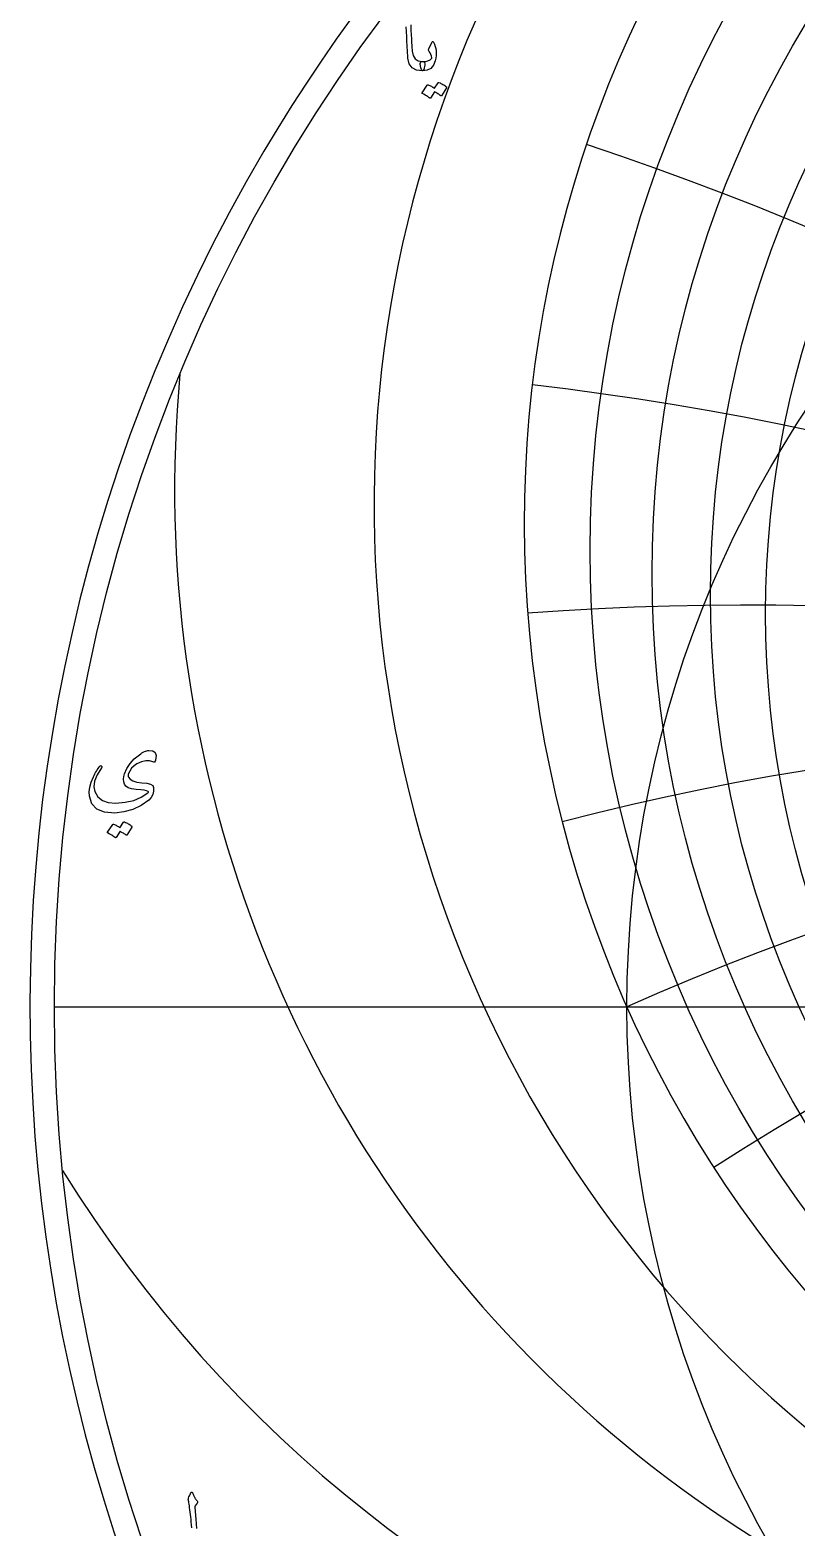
# Model space of a CAD drawing. Header units: millimetres. Extents: x -80 to 80, y -80 to 82.
# Drawn here: x -80.4 to -43.8, y -24.9 to 46.7 of the extents above; entities that cross this region are included whole.
import ezdxf

# ---------------------------------------------------------------- set-up
doc = ezdxf.new("R2010")
doc.units = ezdxf.units.MM
for name, color, linetype in [('CUT_OUTER', 1, 'Continuous'), ('ENGRAVE', 7, 'Continuous'), ('ENGRAVE_FINE', 8, 'Continuous'), ('TEXT', 5, 'Continuous')]:
    doc.layers.add(name, color=color, linetype=linetype)

msp = doc.modelspace()

# ---------------------------------------------------------------- linework, layer by layer
at = {"layer": 'CUT_OUTER'}
for centre, radius, start, end in [((-0.0002, -0.0002), 80.3699, 149.413866, 87.803582), ((-0.0008, 0.0008), 80.3689, 92.195702, 149.41427)]:
    msp.add_arc(centre, radius, start, end, dxfattribs=at)
at = {"layer": 'ENGRAVE'}
msp.add_lwpolyline([(-79.2, 0), (79.2, 0)], dxfattribs=at)
for radius in [79.2, 51.8435]:
    msp.add_circle((0, 0), radius, dxfattribs=at)
for centre, radius, start, end in [((0, 23.0822), 56.7498, 105.921623, 74.078377), ((-6.4344, 24.0136), 57.4961, 139.754846, 270.861531), ((-14.2744, 24.724), 59.1843, 174.656822, 279.54217), ((0, -116.4424), 127.462, 66, 114), ((0, -116.4424), 127.462, 66, 114), ((-25.249, 25.249), 62.9506, 211.691871, 290.355882)]:
    msp.add_arc(centre, radius, start, end, dxfattribs=at)
at = {"layer": 'ENGRAVE_FINE'}
for centre, radius in [((0, 21.8315), 53.6012), ((0, 20.7123), 50.6441), ((0, 19.7075), 47.8562), ((0, 18.8029), 45.2185)]:
    msp.add_circle(centre, radius, dxfattribs=at)
for centre, radius, start, end in [((-151.9033, -116.4424), 198.2957, 26.597292, 58.53821), ((-151.9033, -116.4424), 198.2957, 26.597292, 58.53821), ((-106.9533, -116.4424), 166.3899, 33.695116, 71.360537), ((-106.9533, -116.4424), 166.3899, 33.695116, 71.360537), ((-73.5902, -116.4424), 147.1805, 41.105625, 83.276844), ((-73.5902, -116.4424), 147.1805, 41.105625, 83.276844), ((-46.3924, -116.4424), 135.6423, 48.904494, 94.311228), ((-46.3924, -116.4424), 135.6423, 48.904494, 94.311228), ((-22.475, -116.4424), 129.4283, 57.173494, 104.525), ((-22.475, -116.4424), 129.4283, 57.173494, 104.525), ((22.475, -116.4424), 129.4283, 75.475, 122.826506), ((22.475, -116.4424), 129.4283, 75.475, 122.826506)]:
    msp.add_arc(centre, radius, start, end, dxfattribs=at)
at = {"layer": 'TEXT'}
for points in [[(-62.1756, 46.9276), (-62.1636, 46.6806), (-62.1525, 46.4592), (-62.1424, 46.2634), (-62.1332, 46.0932), (-62.1252, 45.9486), (-62.1188, 45.8297), (-62.114, 45.7363), (-62.1107, 45.6686), (-62.0663, 45.4656), (-61.9683, 45.3163), (-61.8165, 45.2208), (-61.6111, 45.1789), (-61.5539, 45.1639), (-61.5174, 45.129), (-61.5015, 45.074), (-61.5061, 44.9991), (-61.5296, 44.881), (-61.5549, 44.7967), (-61.582, 44.7461), (-61.6111, 44.7293), (-61.9002, 44.7674), (-62.1132, 44.8817), (-62.2499, 45.0721), (-62.3105, 45.3388), (-62.32, 45.4664), (-62.3286, 45.5942), (-62.3363, 45.7224), (-62.343, 45.8509), (-62.3491, 45.9797), (-62.3549, 46.1088), (-62.3603, 46.2383), (-62.3655, 46.368), (-62.3748, 46.6155), (-62.388, 46.8383)], [(-72.6326, -24.8967), (-72.646, -24.7613), (-72.6601, -24.6306), (-72.6748, -24.5046), (-72.6894, -24.383), (-72.7035, -24.2654), (-72.7169, -24.1519), (-72.7297, -24.0425), (-72.7417, -23.9412), (-72.7528, -23.852), (-72.763, -23.775), (-72.7722, -23.7103), (-72.7805, -23.6573), (-72.7878, -23.616), (-72.7942, -23.5861), (-72.7997, -23.5679), (-72.8031, -23.5473), (-72.8034, -23.5254), (-72.8006, -23.5023), (-72.7947, -23.4779), (-72.7947, -23.4779), (-72.7709, -23.4236), (-72.7497, -23.3755), (-72.731, -23.3337), (-72.7147, -23.2981), (-72.7013, -23.269), (-72.691, -23.2469), (-72.6838, -23.2316), (-72.6798, -23.2231), (-72.6713, -23.2122), (-72.661, -23.2044), (-72.6488, -23.1997), (-72.6348, -23.1981), (-72.6232, -23.2), (-72.6136, -23.2056), (-72.6057, -23.215), (-72.5998, -23.2281), (-72.5736, -23.2918), (-72.5499, -23.348), (-72.5286, -23.3967), (-72.5099, -23.438), (-72.4991, -23.4561), (-72.4868, -23.4754), (-72.4729, -23.496), (-72.4574, -23.5179), (-72.4401, -23.541), (-72.4206, -23.5654), (-72.3989, -23.591), (-72.375, -23.6178), (-72.36, -23.645), (-72.355, -23.6715), (-72.36, -23.6974), (-72.375, -23.7227), (-72.4699, -23.8476), (-72.4827, -23.8679), (-72.4911, -23.8889), (-72.4952, -23.9104), (-72.4949, -23.9326), (-72.4462, -24.4825), (-72.415, -24.9281)]]:
    msp.add_lwpolyline(points, dxfattribs=at)
for points in [[(-61.3113, 45.7835), (-61.1714, 46.0932), (-61.1508, 46.1273), (-61.1289, 46.1394), (-61.1058, 46.1298), (-61.0815, 46.0982), (-61.0365, 46.0038), (-61.0015, 45.9052), (-60.9766, 45.8027), (-60.9616, 45.696), (-60.9569, 45.5847), (-60.9628, 45.4681), (-60.9794, 45.3461), (-61.0065, 45.2189), (-61.0893, 45.0047), (-61.2176, 44.8517), (-61.3915, 44.7599), (-61.6111, 44.7293), (-61.6364, 44.7452), (-61.6623, 44.793), (-61.6888, 44.8726), (-61.716, 44.9841), (-61.7238, 45.0437), (-61.7222, 45.0927), (-61.7113, 45.1312), (-61.691, 45.1589), (-61.6748, 45.1696), (-61.656, 45.1764), (-61.6348, 45.1796), (-61.6111, 45.1789), (-61.4727, 45.1833), (-61.3525, 45.2114), (-61.2504, 45.2632), (-61.1664, 45.3388), (-61.1627, 45.3447), (-61.1614, 45.3525), (-61.1627, 45.3622), (-61.1664, 45.3738), (-61.1861, 45.4444), (-61.2151, 45.5162), (-61.2535, 45.5892), (-61.3013, 45.6636), (-61.3169, 45.6917), (-61.3238, 45.721), (-61.3219, 45.7516), (-61.3113, 45.7835)], [(-60.8666, 44.1647), (-60.8604, 44.171), (-60.8517, 44.1747), (-60.8404, 44.176), (-60.8267, 44.1747), (-60.7775, 44.1563), (-60.7299, 44.136), (-60.6838, 44.1138), (-60.6393, 44.0898), (-60.5961, 44.0635), (-60.5538, 44.0348), (-60.5124, 44.0036), (-60.4719, 43.9699), (-60.4641, 43.9596), (-60.4607, 43.9486), (-60.4616, 43.9371), (-60.467, 43.9249), (-60.7068, 43.5452), (-60.7133, 43.5402), (-60.723, 43.5402), (-60.7358, 43.5452), (-60.7517, 43.5552), (-60.7627, 43.5644), (-60.7805, 43.577), (-60.8051, 43.5931), (-60.8367, 43.6126), (-60.8754, 43.6359), (-60.9216, 43.6632), (-60.9753, 43.6946), (-61.0365, 43.7301), (-61.2264, 43.4353), (-61.2351, 43.4262), (-61.2463, 43.424), (-61.2601, 43.4287), (-61.2763, 43.4403), (-61.2904, 43.4503), (-61.3125, 43.4653), (-61.3428, 43.4852), (-61.3812, 43.5102), (-61.4284, 43.5402), (-61.4849, 43.5752), (-61.5508, 43.6151), (-61.6261, 43.6601), (-61.6339, 43.6676), (-61.6373, 43.6751), (-61.6364, 43.6826), (-61.6311, 43.6901), (-61.3862, 44.0548), (-61.38, 44.061), (-61.3713, 44.0648), (-61.36, 44.066), (-61.3463, 44.0648), (-61.3044, 44.0512), (-61.2638, 44.0354), (-61.2245, 44.0175), (-61.1864, 43.9973), (-61.1495, 43.9753), (-61.114, 43.9518), (-61.0796, 43.9266), (-61.0465, 43.8999)], [(-74.4986, 11.7067), (-74.6604, 11.7607), (-74.8409, 11.7629), (-75.0401, 11.7132), (-75.2581, 11.6117), (-75.3964, 11.5149), (-75.5116, 11.3994), (-75.6037, 11.2651), (-75.6727, 11.1121), (-75.6796, 11.0815), (-75.6802, 11.0497), (-75.6746, 11.0166), (-75.6627, 10.9822), (-75.5834, 10.8754), (-75.4504, 10.7949), (-75.2637, 10.7405), (-75.0232, 10.7124), (-74.7859, 10.6872), (-74.6136, 10.6413), (-74.5061, 10.5747), (-74.4637, 10.4876), (-74.459, 10.3053), (-74.4949, 10.1429), (-74.5714, 10.0005), (-74.6885, 9.8781), (-75.0604, 9.6242), (-75.4567, 9.4372), (-75.8773, 9.317), (-76.3222, 9.2636), (-76.8081, 9.2973), (-77.1716, 9.4434), (-77.4126, 9.702), (-77.5313, 10.0729), (-77.5382, 10.2765), (-77.5088, 10.4976), (-77.4432, 10.7362), (-77.3414, 10.9922), (-77.306, 11.0634), (-77.2696, 11.1321), (-77.2323, 11.1983), (-77.1941, 11.262), (-77.1546, 11.3235), (-77.1135, 11.3832), (-77.0709, 11.4409), (-77.0267, 11.4968), (-77.003, 11.5199), (-76.9817, 11.5293), (-76.963, 11.5249), (-76.9467, 11.5068), (-76.9377, 11.4843), (-76.9355, 11.4619), (-76.9402, 11.4394), (-76.9517, 11.4169), (-77.1572, 11.0859), (-77.279, 10.7874), (-77.3171, 10.5213), (-77.2715, 10.2878), (-77.1247, 10.0417), (-76.9093, 9.8681), (-76.6251, 9.7669), (-76.2723, 9.7382), (-75.8201, 9.7741), (-75.4129, 9.8669), (-75.0507, 10.0164), (-74.7335, 10.2228), (-74.7144, 10.2403), (-74.7072, 10.2578), (-74.7119, 10.2753), (-74.7285, 10.2928), (-74.7956, 10.3252), (-74.9121, 10.3527), (-75.0779, 10.3752), (-75.293, 10.3927), (-75.5119, 10.4195), (-75.679, 10.4701), (-75.7942, 10.5445), (-75.8576, 10.6425), (-75.8869, 10.7577), (-75.8951, 10.8786), (-75.8819, 11.005), (-75.8476, 11.1371), (-75.7361, 11.3966), (-75.5816, 11.6355), (-75.3839, 11.8537), (-75.1431, 12.0514), (-75.0791, 12.0982), (-75.017, 12.1388), (-74.9567, 12.1732), (-74.8983, 12.2013), (-74.8421, 12.2235), (-74.7884, 12.24), (-74.7372, 12.2509), (-74.6885, 12.2563), (-74.498, 12.2385), (-74.3812, 12.1551), (-74.3381, 12.0061), (-74.3687, 11.7916), (-74.3919, 11.7338), (-74.4212, 11.7004), (-74.4568, 11.6914), (-74.4986, 11.7067)], [(-75.8976, 8.8239), (-75.8913, 8.8302), (-75.8826, 8.8339), (-75.8713, 8.8352), (-75.8576, 8.8339), (-75.8084, 8.8155), (-75.7608, 8.7952), (-75.7147, 8.773), (-75.6702, 8.749), (-75.627, 8.7227), (-75.5847, 8.694), (-75.5433, 8.6628), (-75.5029, 8.6291), (-75.4951, 8.6188), (-75.4916, 8.6078), (-75.4926, 8.5963), (-75.4979, 8.5841), (-75.7377, 8.2044), (-75.7442, 8.1994), (-75.7539, 8.1994), (-75.7667, 8.2044), (-75.7827, 8.2144), (-75.7936, 8.2236), (-75.8114, 8.2362), (-75.836, 8.2523), (-75.8676, 8.2718), (-75.9063, 8.2951), (-75.9525, 8.3224), (-76.0062, 8.3538), (-76.0674, 8.3892), (-76.2573, 8.0945), (-76.266, 8.0854), (-76.2773, 8.0832), (-76.291, 8.0879), (-76.3072, 8.0995), (-76.3213, 8.1095), (-76.3435, 8.1245), (-76.3738, 8.1444), (-76.4122, 8.1694), (-76.4593, 8.1994), (-76.5158, 8.2344), (-76.5817, 8.2743), (-76.657, 8.3193), (-76.6648, 8.3268), (-76.6682, 8.3343), (-76.6673, 8.3418), (-76.662, 8.3493), (-76.4172, 8.714), (-76.4109, 8.7202), (-76.4022, 8.724), (-76.3909, 8.7252), (-76.3772, 8.724), (-76.3353, 8.7104), (-76.2948, 8.6946), (-76.2554, 8.6767), (-76.2173, 8.6565), (-76.1805, 8.6345), (-76.1449, 8.6109), (-76.1105, 8.5858), (-76.0774, 8.5591)]]:
    msp.add_lwpolyline(points, close=True, dxfattribs=at)

doc.saveas('drawing.dxf')
